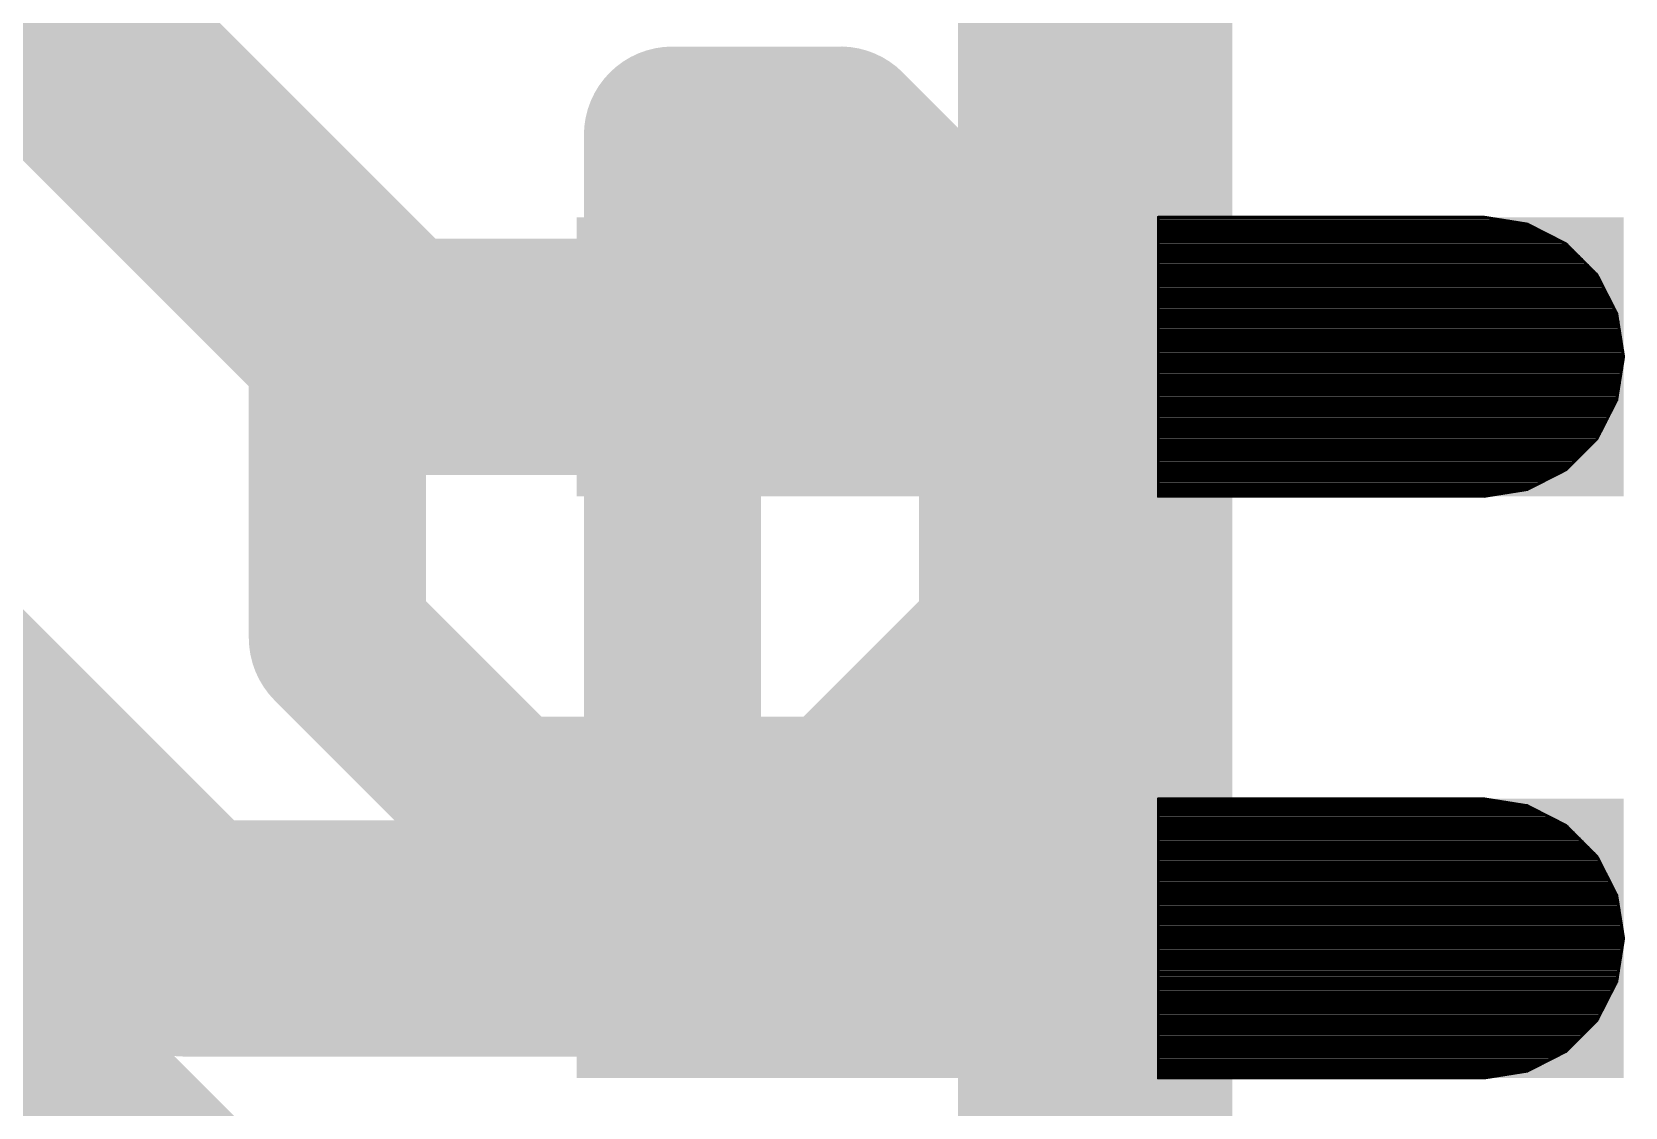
# Model space of a CAD drawing. Extents: x -37 to 70, y -23 to 28.
# Drawn here: x 4.131 to 5.501, y 13.575 to 14.499 of the extents above; entities that cross this region are included whole.
import ezdxf

# ---------------------------------------------------------------- set-up
doc = ezdxf.new("R2010")
doc.units = 0
for name, color, linetype in [('1', 12, 'CONTINUOUS'), ('16', 132, 'CONTINUOUS'), ('22', 40, 'CONTINUOUS'), ('51', 53, 'CONTINUOUS')]:
    doc.layers.add(name, color=color, linetype=linetype)

# ---------------------------------------------------------------- blocks, each defined once
blk = doc.blocks.new('RECT')
blk.add_solid([(-0.5, -0.5), (0.5, -0.5), (-0.5, 0.5), (0.5, 0.5)])

msp = doc.modelspace()

# ---------------------------------------------------------------- linework, layer by layer
at = {"layer": '1', "const_width": 0.2032}
for points in [[(4.4363, 14.22), (3.3274, 15.3289)], [(5.05, 14.22), (4.4363, 14.22)], [(4.2632, 13.72), (3.8354, 14.1478)], [(4.2632, 13.72), (5.05, 13.72)]]:
    msp.add_lwpolyline(points, dxfattribs=at)
at = {"layer": '1', "const_width": 0.1016}
for points in [[(4.4363, 14.2708, 1), (4.4363, 14.1692)], [(5.05, 14.1692, 1), (5.05, 14.2708)], [(4.4004, 14.1841, 1), (4.4722, 14.2559)], [(4.2632, 13.7708, 1), (4.2632, 13.6692)], [(5.05, 13.6692, 1), (5.05, 13.7708)], [(4.2273, 13.6841, 1), (4.2991, 13.7559)]]:
    msp.add_lwpolyline(points, format="xyb", dxfattribs=at)
at = {"layer": '16', "const_width": 0.2032}
for points in [[(5.0292, 16.0782), (5.0292, 11.0744)], [(4.6482, 13.081), (3.5814, 14.1478)]]:
    msp.add_lwpolyline(points, dxfattribs=at)
at = {"layer": '22', "const_width": 0.1524}
for points in [[(4.8264, 14.4105), (4.6823, 14.4105)], [(4.6823, 14.4105), (4.6823, 13.8343)], [(4.9704, 14.2665), (4.8264, 14.4105)], [(4.3942, 14.2665), (4.3942, 13.9784)], [(4.9704, 13.9784), (4.9704, 14.2665)], [(4.3942, 13.9784), (4.5383, 13.8343)], [(4.8264, 13.8343), (4.9704, 13.9784)], [(4.5383, 13.8343), (4.8264, 13.8343)]]:
    msp.add_lwpolyline(points, dxfattribs=at)
at = {"layer": '22', "const_width": 0.0762}
for points in [[(4.6823, 14.4486, 1), (4.6823, 14.3724)], [(4.7204, 14.4105, 1), (4.6442, 14.4105)], [(4.8533, 14.4375, 1), (4.7994, 14.3836)], [(4.8264, 14.3724, 1), (4.8264, 14.4486)], [(4.4323, 14.2665, 1), (4.3561, 14.2665)], [(5.0085, 14.2665, 1), (4.9323, 14.2665)], [(4.9435, 14.2395, 1), (4.9974, 14.2934)], [(4.4211, 14.0053, 1), (4.3673, 13.9514)], [(4.9974, 13.9514, 1), (4.9435, 14.0053)], [(4.3561, 13.9784, 1), (4.4323, 13.9784)], [(4.9323, 13.9784, 1), (5.0085, 13.9784)], [(4.5383, 13.8724, 1), (4.5383, 13.7962)], [(4.8264, 13.7962, 1), (4.8264, 13.8724)], [(4.5113, 13.8074, 1), (4.5652, 13.8612)], [(4.7994, 13.8612, 1), (4.8533, 13.8074)], [(4.6442, 13.8343, 1), (4.7204, 13.8343)]]:
    msp.add_lwpolyline(points, format="xyb", dxfattribs=at)
at = {"layer": '51'}
for points, const_width in [([(5.1, 15.72), (5.1, 12.22)], 0.127), ([(5.1, 14.1), (5.1, 14.34)], 0.0025), ([(5.1, 14.34), (5.38, 14.34)], 0.0025), ([(5.1, 14.3393), (5.3845, 14.3393)], 0.0025), ([(5.1, 14.3367), (5.4005, 14.3367)], 0.0025), ([(5.1, 14.3342), (5.4166, 14.3342)], 0.0025), ([(5.1, 14.3317), (5.4219, 14.3317)], 0.0025), ([(5.1, 14.3291), (5.4269, 14.3291)], 0.0025), ([(5.38, 14.34), (5.4171, 14.3341)], 0.0025), ([(5.4171, 14.3341), (5.4505, 14.3171)], 0.0025), ([(5.1, 14.3266), (5.4319, 14.3266)], 0.0025), ([(5.1, 14.324), (5.4369, 14.324)], 0.0025), ([(5.1, 14.3215), (5.4419, 14.3215)], 0.0025), ([(5.1, 14.319), (5.4468, 14.319)], 0.0025), ([(5.1, 14.3164), (5.4512, 14.3164)], 0.0025), ([(5.1, 14.3139), (5.4537, 14.3139)], 0.0025), ([(5.4505, 14.3171), (5.4771, 14.2905)], 0.0025), ([(5.1, 14.3113), (5.4563, 14.3113)], 0.0025), ([(5.1, 14.3088), (5.4588, 14.3088)], 0.0025), ([(5.1, 14.3063), (5.4614, 14.3063)], 0.0025), ([(5.1, 14.3037), (5.4639, 14.3037)], 0.0025), ([(5.1, 14.3012), (5.4664, 14.3012)], 0.0025), ([(5.1, 14.2986), (5.469, 14.2986)], 0.0025), ([(5.1, 14.2961), (5.4715, 14.2961)], 0.0025), ([(5.1, 14.2936), (5.4741, 14.2936)], 0.0025), ([(5.1, 14.291), (5.4766, 14.291)], 0.0025), ([(5.1, 14.2885), (5.4781, 14.2885)], 0.0025), ([(5.1, 14.2859), (5.4794, 14.2859)], 0.0025), ([(5.4771, 14.2905), (5.4941, 14.2571)], 0.0025), ([(5.1, 14.2834), (5.4807, 14.2834)], 0.0025), ([(5.1, 14.2809), (5.482, 14.2809)], 0.0025), ([(5.1, 14.2783), (5.4833, 14.2783)], 0.0025), ([(5.1, 14.2758), (5.4846, 14.2758)], 0.0025), ([(5.1, 14.2732), (5.4859, 14.2732)], 0.0025), ([(5.1, 14.2707), (5.4872, 14.2707)], 0.0025), ([(5.1, 14.2682), (5.4885, 14.2682)], 0.0025), ([(5.1, 14.2656), (5.4898, 14.2656)], 0.0025), ([(5.1, 14.2631), (5.4911, 14.2631)], 0.0025), ([(5.1, 14.2605), (5.4924, 14.2605)], 0.0025), ([(5.1, 14.258), (5.4937, 14.258)], 0.0025), ([(5.1, 14.2554), (5.4944, 14.2554)], 0.0025), ([(5.1, 14.2529), (5.4948, 14.2529)], 0.0025), ([(5.1, 14.2504), (5.4952, 14.2504)], 0.0025), ([(5.1, 14.2478), (5.4956, 14.2478)], 0.0025), ([(5.1, 14.2453), (5.496, 14.2453)], 0.0025), ([(5.4941, 14.2571), (5.5, 14.22)], 0.0025), ([(5.1, 14.2427), (5.4964, 14.2427)], 0.0025), ([(5.1, 14.2402), (5.4968, 14.2402)], 0.0025), ([(5.1, 14.2377), (5.4972, 14.2377)], 0.0025), ([(5.1, 14.2351), (5.4976, 14.2351)], 0.0025), ([(5.1, 14.2326), (5.498, 14.2326)], 0.0025), ([(5.1, 14.23), (5.4984, 14.23)], 0.0025), ([(5.1, 14.2275), (5.4988, 14.2275)], 0.0025), ([(5.1, 14.225), (5.4992, 14.225)], 0.0025), ([(5.1, 14.2224), (5.4996, 14.2224)], 0.0025), ([(5.1, 14.2199), (5.5, 14.2199)], 0.0025), ([(5.1, 14.2173), (5.4996, 14.2173)], 0.0025), ([(5.5, 14.22), (5.4941, 14.1829)], 0.0025), ([(5.1, 14.2148), (5.4992, 14.2148)], 0.0025), ([(5.1, 14.2123), (5.4988, 14.2123)], 0.0025), ([(5.1, 14.2097), (5.4984, 14.2097)], 0.0025), ([(5.1, 14.2072), (5.498, 14.2072)], 0.0025), ([(5.1, 14.2046), (5.4976, 14.2046)], 0.0025), ([(5.1, 14.2021), (5.4972, 14.2021)], 0.0025), ([(5.1, 14.1996), (5.4968, 14.1996)], 0.0025), ([(5.1, 14.197), (5.4964, 14.197)], 0.0025), ([(5.1, 14.1945), (5.496, 14.1945)], 0.0025), ([(5.1, 14.1919), (5.4956, 14.1919)], 0.0025), ([(5.1, 14.1894), (5.4952, 14.1894)], 0.0025), ([(5.1, 14.1869), (5.4948, 14.1869)], 0.0025), ([(5.1, 14.1843), (5.4943, 14.1843)], 0.0025), ([(5.1, 14.1818), (5.4935, 14.1818)], 0.0025), ([(5.1, 14.1792), (5.4923, 14.1792)], 0.0025), ([(5.1, 14.1767), (5.491, 14.1767)], 0.0025), ([(5.4941, 14.1829), (5.4771, 14.1495)], 0.0025), ([(5.1, 14.1741), (5.4897, 14.1741)], 0.0025), ([(5.1, 14.1716), (5.4884, 14.1716)], 0.0025), ([(5.1, 14.1691), (5.4871, 14.1691)], 0.0025), ([(5.1, 14.1665), (5.4858, 14.1665)], 0.0025), ([(5.1, 14.164), (5.4845, 14.164)], 0.0025), ([(5.1, 14.1614), (5.4832, 14.1614)], 0.0025), ([(5.1, 14.1589), (5.4819, 14.1589)], 0.0025), ([(5.1, 14.1564), (5.4806, 14.1564)], 0.0025), ([(5.1, 14.1538), (5.4793, 14.1538)], 0.0025), ([(5.1, 14.1513), (5.478, 14.1513)], 0.0025), ([(5.4771, 14.1495), (5.4505, 14.1229)], 0.0025), ([(5.1, 14.1487), (5.4764, 14.1487)], 0.0025), ([(5.1, 14.1462), (5.4738, 14.1462)], 0.0025), ([(5.1, 14.1437), (5.4713, 14.1437)], 0.0025), ([(5.1, 14.1411), (5.4687, 14.1411)], 0.0025), ([(5.1, 14.1386), (5.4662, 14.1386)], 0.0025), ([(5.1, 14.136), (5.4637, 14.136)], 0.0025), ([(5.1, 14.1335), (5.4611, 14.1335)], 0.0025), ([(5.1, 14.131), (5.4586, 14.131)], 0.0025), ([(5.1, 14.1284), (5.456, 14.1284)], 0.0025), ([(5.1, 14.1259), (5.4535, 14.1259)], 0.0025), ([(5.1, 14.1233), (5.451, 14.1233)], 0.0025), ([(5.4505, 14.1229), (5.4171, 14.1059)], 0.0025), ([(5.1, 14.1208), (5.4464, 14.1208)], 0.0025), ([(5.1, 14.1183), (5.4414, 14.1183)], 0.0025), ([(5.1, 14.1157), (5.4364, 14.1157)], 0.0025), ([(5.1, 14.1132), (5.4314, 14.1132)], 0.0025), ([(5.1, 14.1106), (5.4264, 14.1106)], 0.0025), ([(5.1, 14.1081), (5.4214, 14.1081)], 0.0025), ([(5.1, 14.1056), (5.415, 14.1056)], 0.0025), ([(5.1, 14.103), (5.399, 14.103)], 0.0025), ([(5.1, 14.1005), (5.383, 14.1005)], 0.0025), ([(5.38, 14.1), (5.1, 14.1)], 0.0025), ([(5.4171, 14.1059), (5.38, 14.1)], 0.0025), ([(5.1, 13.6), (5.1, 13.84)], 0.0025), ([(5.1, 13.84), (5.38, 13.84)], 0.0025), ([(5.1, 13.8388), (5.3877, 13.8388)], 0.0025), ([(5.1, 13.8362), (5.4037, 13.8362)], 0.0025), ([(5.38, 13.84), (5.4171, 13.8341)], 0.0025), ([(5.4171, 13.8341), (5.4505, 13.8171)], 0.0025), ([(5.1, 13.8337), (5.4179, 13.8337)], 0.0025), ([(5.1, 13.8312), (5.4229, 13.8312)], 0.0025), ([(5.1, 13.8286), (5.4279, 13.8286)], 0.0025), ([(5.1, 13.8261), (5.4329, 13.8261)], 0.0025), ([(5.1, 13.8235), (5.4379, 13.8235)], 0.0025), ([(5.1, 13.821), (5.4428, 13.821)], 0.0025), ([(5.1, 13.8185), (5.4478, 13.8185)], 0.0025), ([(5.1, 13.8159), (5.4517, 13.8159)], 0.0025), ([(5.1, 13.8134), (5.4542, 13.8134)], 0.0025), ([(5.1, 13.8108), (5.4568, 13.8108)], 0.0025), ([(5.1, 13.8083), (5.4593, 13.8083)], 0.0025), ([(5.4505, 13.8171), (5.4771, 13.7905)], 0.0025), ([(5.1, 13.8058), (5.4619, 13.8058)], 0.0025), ([(5.1, 13.8032), (5.4644, 13.8032)], 0.0025), ([(5.1, 13.8007), (5.4669, 13.8007)], 0.0025), ([(5.1, 13.7981), (5.4695, 13.7981)], 0.0025), ([(5.1, 13.7956), (5.472, 13.7956)], 0.0025), ([(5.1, 13.7931), (5.4746, 13.7931)], 0.0025), ([(5.1, 13.7905), (5.4771, 13.7905)], 0.0025), ([(5.1, 13.788), (5.4784, 13.788)], 0.0025), ([(5.1, 13.7854), (5.4797, 13.7854)], 0.0025), ([(5.1, 13.7829), (5.481, 13.7829)], 0.0025), ([(5.1, 13.7804), (5.4823, 13.7804)], 0.0025), ([(5.4771, 13.7905), (5.4941, 13.7571)], 0.0025), ([(5.1, 13.7778), (5.4836, 13.7778)], 0.0025), ([(5.1, 13.7753), (5.4849, 13.7753)], 0.0025), ([(5.1, 13.7727), (5.4862, 13.7727)], 0.0025), ([(5.1, 13.7702), (5.4874, 13.7702)], 0.0025), ([(5.1, 13.7676), (5.4887, 13.7676)], 0.0025), ([(5.1, 13.7651), (5.49, 13.7651)], 0.0025), ([(5.1, 13.7626), (5.4913, 13.7626)], 0.0025), ([(5.1, 13.76), (5.4926, 13.76)], 0.0025), ([(5.1, 13.7575), (5.4939, 13.7575)], 0.0025), ([(5.1, 13.7549), (5.4945, 13.7549)], 0.0025), ([(5.1, 13.7524), (5.4949, 13.7524)], 0.0025), ([(5.4941, 13.7571), (5.5, 13.72)], 0.0025), ([(5.1, 13.7499), (5.4953, 13.7499)], 0.0025), ([(5.1, 13.7473), (5.4957, 13.7473)], 0.0025), ([(5.1, 13.7448), (5.4961, 13.7448)], 0.0025), ([(5.1, 13.7422), (5.4965, 13.7422)], 0.0025), ([(5.1, 13.7397), (5.4969, 13.7397)], 0.0025), ([(5.1, 13.7372), (5.4973, 13.7372)], 0.0025), ([(5.1, 13.7346), (5.4977, 13.7346)], 0.0025), ([(5.1, 13.7321), (5.4981, 13.7321)], 0.0025), ([(5.1, 13.7295), (5.4985, 13.7295)], 0.0025), ([(5.1, 13.727), (5.4989, 13.727)], 0.0025), ([(5.1, 13.7245), (5.4993, 13.7245)], 0.0025), ([(5.1, 13.7219), (5.4997, 13.7219)], 0.0025), ([(5.1, 13.7194), (5.4999, 13.7194)], 0.0025), ([(5.1, 13.7168), (5.4995, 13.7168)], 0.0025), ([(5.1, 13.7143), (5.4991, 13.7143)], 0.0025), ([(5.1, 13.7118), (5.4987, 13.7118)], 0.0025), ([(5.5, 13.72), (5.4941, 13.6829)], 0.0025), ([(5.1, 13.7092), (5.4983, 13.7092)], 0.0025), ([(5.1, 13.7067), (5.4979, 13.7067)], 0.0025), ([(5.1, 13.7041), (5.4975, 13.7041)], 0.0025), ([(5.1, 13.7016), (5.4971, 13.7016)], 0.0025), ([(5.1, 13.6991), (5.4967, 13.6991)], 0.0025), ([(5.1, 13.6965), (5.4963, 13.6965)], 0.0025), ([(5.1, 13.694), (5.4959, 13.694)], 0.0025), ([(5.1, 13.6914), (5.4955, 13.6914)], 0.0025), ([(5.1, 13.6889), (5.4951, 13.6889)], 0.0025), ([(5.1, 13.6863), (5.4947, 13.6863)], 0.0025), ([(5.1, 13.6838), (5.4943, 13.6838)], 0.0025), ([(5.1, 13.6813), (5.4933, 13.6813)], 0.0025), ([(5.1, 13.6787), (5.492, 13.6787)], 0.0025), ([(5.1, 13.6762), (5.4907, 13.6762)], 0.0025), ([(5.1, 13.6736), (5.4894, 13.6736)], 0.0025), ([(5.1, 13.6711), (5.4881, 13.6711)], 0.0025), ([(5.4941, 13.6829), (5.4771, 13.6495)], 0.0025), ([(5.1, 13.6686), (5.4868, 13.6686)], 0.0025), ([(5.1, 13.666), (5.4855, 13.666)], 0.0025), ([(5.1, 13.6635), (5.4842, 13.6635)], 0.0025), ([(5.1, 13.6609), (5.4829, 13.6609)], 0.0025), ([(5.1, 13.6584), (5.4816, 13.6584)], 0.0025), ([(5.1, 13.6559), (5.4803, 13.6559)], 0.0025), ([(5.1, 13.6533), (5.479, 13.6533)], 0.0025), ([(5.1, 13.6508), (5.4778, 13.6508)], 0.0025), ([(5.1, 13.6482), (5.4759, 13.6482)], 0.0025), ([(5.1, 13.6457), (5.4733, 13.6457)], 0.0025), ([(5.1, 13.6432), (5.4708, 13.6432)], 0.0025), ([(5.4771, 13.6495), (5.4505, 13.6229)], 0.0025), ([(5.1, 13.6406), (5.4682, 13.6406)], 0.0025), ([(5.1, 13.6381), (5.4657, 13.6381)], 0.0025), ([(5.1, 13.6355), (5.4632, 13.6355)], 0.0025), ([(5.1, 13.633), (5.4606, 13.633)], 0.0025), ([(5.1, 13.6305), (5.4581, 13.6305)], 0.0025), ([(5.1, 13.6279), (5.4555, 13.6279)], 0.0025), ([(5.1, 13.6254), (5.453, 13.6254)], 0.0025), ([(5.1, 13.6228), (5.4504, 13.6228)], 0.0025), ([(5.1, 13.6203), (5.4454, 13.6203)], 0.0025), ([(5.1, 13.6178), (5.4404, 13.6178)], 0.0025), ([(5.1, 13.6152), (5.4354, 13.6152)], 0.0025), ([(5.4505, 13.6229), (5.4171, 13.6059)], 0.0025), ([(5.1, 13.6127), (5.4304, 13.6127)], 0.0025), ([(5.1, 13.6101), (5.4254, 13.6101)], 0.0025), ([(5.1, 13.6076), (5.4205, 13.6076)], 0.0025), ([(5.1, 13.605), (5.4119, 13.605)], 0.0025), ([(5.1, 13.6025), (5.3958, 13.6025)], 0.0025), ([(5.4171, 13.6059), (5.38, 13.6)], 0.0025), ([(5.38, 13.6), (5.1, 13.6)], 0.0025)]:
    msp.add_lwpolyline(points, dxfattribs=dict(at, const_width=const_width))
at = {"layer": '51', "const_width": 0.0013}
for points in [[(5.1006, 14.34, 1), (5.0994, 14.34)], [(5.1, 14.3406, 1), (5.1, 14.3394)], [(5.1, 14.3399, 1), (5.1, 14.3387)], [(5.1, 14.3374, 1), (5.1, 14.3361)], [(5.1, 14.3348, 1), (5.1, 14.3336)], [(5.1, 14.3323, 1), (5.1, 14.331)], [(5.1, 14.3298, 1), (5.1, 14.3285)], [(5.3801, 14.3406, 1), (5.3799, 14.3394)], [(5.38, 14.3394, 1), (5.38, 14.3406)], [(5.3845, 14.3387, 1), (5.3845, 14.3399)], [(5.4005, 14.3361, 1), (5.4005, 14.3374)], [(5.4174, 14.3347, 1), (5.4168, 14.3336)], [(5.4166, 14.3336, 1), (5.4166, 14.3348)], [(5.417, 14.3335, 1), (5.4172, 14.3348)], [(5.4219, 14.331, 1), (5.4219, 14.3323)], [(5.4269, 14.3285, 1), (5.4269, 14.3298)], [(5.1, 14.3272, 1), (5.1, 14.3259)], [(5.1, 14.3247, 1), (5.1, 14.3234)], [(5.1, 14.3221, 1), (5.1, 14.3209)], [(5.1, 14.3196, 1), (5.1, 14.3183)], [(5.1, 14.3171, 1), (5.1, 14.3158)], [(5.1, 14.3145, 1), (5.1, 14.3132)], [(5.4319, 14.3259, 1), (5.4319, 14.3272)], [(5.4369, 14.3234, 1), (5.4369, 14.3247)], [(5.4419, 14.3209, 1), (5.4419, 14.3221)], [(5.4468, 14.3183, 1), (5.4468, 14.3196)], [(5.451, 14.3175, 1), (5.4501, 14.3166)], [(5.4502, 14.3165, 1), (5.4508, 14.3176)], [(5.4512, 14.3158, 1), (5.4512, 14.3171)], [(5.4537, 14.3132, 1), (5.4537, 14.3145)], [(5.1, 14.312, 1), (5.1, 14.3107)], [(5.1, 14.3094, 1), (5.1, 14.3082)], [(5.1, 14.3069, 1), (5.1, 14.3056)], [(5.1, 14.3044, 1), (5.1, 14.3031)], [(5.1, 14.3018, 1), (5.1, 14.3005)], [(5.4563, 14.3107, 1), (5.4563, 14.312)], [(5.4588, 14.3082, 1), (5.4588, 14.3094)], [(5.4614, 14.3056, 1), (5.4614, 14.3069)], [(5.4639, 14.3031, 1), (5.4639, 14.3044)], [(5.4664, 14.3005, 1), (5.4664, 14.3018)], [(5.1, 14.2993, 1), (5.1, 14.298)], [(5.1, 14.2967, 1), (5.1, 14.2955)], [(5.1, 14.2942, 1), (5.1, 14.2929)], [(5.1, 14.2917, 1), (5.1, 14.2904)], [(5.1, 14.2891, 1), (5.1, 14.2878)], [(5.1, 14.2866, 1), (5.1, 14.2853)], [(5.469, 14.298, 1), (5.469, 14.2993)], [(5.4715, 14.2955, 1), (5.4715, 14.2967)], [(5.4741, 14.2929, 1), (5.4741, 14.2942)], [(5.4776, 14.2908, 1), (5.4765, 14.2902)], [(5.4766, 14.2901, 1), (5.4775, 14.291)], [(5.4766, 14.2904, 1), (5.4766, 14.2917)], [(5.4781, 14.2878, 1), (5.4781, 14.2891)], [(5.4794, 14.2853, 1), (5.4794, 14.2866)], [(5.1, 14.284, 1), (5.1, 14.2828)], [(5.1, 14.2815, 1), (5.1, 14.2802)], [(5.1, 14.2789, 1), (5.1, 14.2777)], [(5.1, 14.2764, 1), (5.1, 14.2751)], [(5.1, 14.2739, 1), (5.1, 14.2726)], [(5.4807, 14.2828, 1), (5.4807, 14.284)], [(5.482, 14.2802, 1), (5.482, 14.2815)], [(5.4833, 14.2777, 1), (5.4833, 14.2789)], [(5.4846, 14.2751, 1), (5.4846, 14.2764)], [(5.4859, 14.2726, 1), (5.4859, 14.2739)], [(5.1, 14.2713, 1), (5.1, 14.2701)], [(5.1, 14.2688, 1), (5.1, 14.2675)], [(5.1, 14.2662, 1), (5.1, 14.265)], [(5.1, 14.2637, 1), (5.1, 14.2624)], [(5.1, 14.2612, 1), (5.1, 14.2599)], [(5.4872, 14.2701, 1), (5.4872, 14.2713)], [(5.4885, 14.2675, 1), (5.4885, 14.2688)], [(5.4898, 14.265, 1), (5.4898, 14.2662)], [(5.4911, 14.2624, 1), (5.4911, 14.2637)], [(5.4924, 14.2599, 1), (5.4924, 14.2612)], [(5.1, 14.2586, 1), (5.1, 14.2574)], [(5.1, 14.2561, 1), (5.1, 14.2548)], [(5.1, 14.2535, 1), (5.1, 14.2523)], [(5.1, 14.251, 1), (5.1, 14.2497)], [(5.1, 14.2485, 1), (5.1, 14.2472)], [(5.1, 14.2459, 1), (5.1, 14.2446)], [(5.4948, 14.2572, 1), (5.4935, 14.257)], [(5.4936, 14.2568, 1), (5.4947, 14.2574)], [(5.4937, 14.2574, 1), (5.4937, 14.2586)], [(5.4944, 14.2548, 1), (5.4944, 14.2561)], [(5.4948, 14.2523, 1), (5.4948, 14.2535)], [(5.4952, 14.2497, 1), (5.4952, 14.251)], [(5.4956, 14.2472, 1), (5.4956, 14.2485)], [(5.496, 14.2446, 1), (5.496, 14.2459)], [(5.1, 14.2434, 1), (5.1, 14.2421)], [(5.1, 14.2408, 1), (5.1, 14.2396)], [(5.1, 14.2383, 1), (5.1, 14.237)], [(5.1, 14.2358, 1), (5.1, 14.2345)], [(5.1, 14.2332, 1), (5.1, 14.2319)], [(5.4964, 14.2421, 1), (5.4964, 14.2434)], [(5.4968, 14.2396, 1), (5.4968, 14.2408)], [(5.4972, 14.237, 1), (5.4972, 14.2383)], [(5.4976, 14.2345, 1), (5.4976, 14.2358)], [(5.498, 14.2319, 1), (5.498, 14.2332)], [(5.1, 14.2307, 1), (5.1, 14.2294)], [(5.1, 14.2281, 1), (5.1, 14.2269)], [(5.1, 14.2256, 1), (5.1, 14.2243)], [(5.1, 14.2231, 1), (5.1, 14.2218)], [(5.1, 14.2205, 1), (5.1, 14.2192)], [(5.1, 14.218, 1), (5.1, 14.2167)], [(5.4984, 14.2294, 1), (5.4984, 14.2307)], [(5.4988, 14.2269, 1), (5.4988, 14.2281)], [(5.4992, 14.2243, 1), (5.4992, 14.2256)], [(5.5006, 14.2199, 1), (5.4994, 14.2201)], [(5.4994, 14.2199, 1), (5.5006, 14.2201)], [(5.4996, 14.2218, 1), (5.4996, 14.2231)], [(5.4996, 14.2167, 1), (5.4996, 14.218)], [(5.5, 14.2192, 1), (5.5, 14.2205)], [(5.1, 14.2154, 1), (5.1, 14.2142)], [(5.1, 14.2129, 1), (5.1, 14.2116)], [(5.1, 14.2104, 1), (5.1, 14.2091)], [(5.1, 14.2078, 1), (5.1, 14.2065)], [(5.1, 14.2053, 1), (5.1, 14.204)], [(5.4976, 14.204, 1), (5.4976, 14.2053)], [(5.498, 14.2065, 1), (5.498, 14.2078)], [(5.4984, 14.2091, 1), (5.4984, 14.2104)], [(5.4988, 14.2116, 1), (5.4988, 14.2129)], [(5.4992, 14.2142, 1), (5.4992, 14.2154)], [(5.1, 14.2027, 1), (5.1, 14.2015)], [(5.1, 14.2002, 1), (5.1, 14.1989)], [(5.1, 14.1976, 1), (5.1, 14.1964)], [(5.1, 14.1951, 1), (5.1, 14.1938)], [(5.1, 14.1926, 1), (5.1, 14.1913)], [(5.4956, 14.1913, 1), (5.4956, 14.1926)], [(5.496, 14.1938, 1), (5.496, 14.1951)], [(5.4964, 14.1964, 1), (5.4964, 14.1976)], [(5.4968, 14.1989, 1), (5.4968, 14.2002)], [(5.4972, 14.2015, 1), (5.4972, 14.2027)], [(5.1, 14.19, 1), (5.1, 14.1888)], [(5.1, 14.1875, 1), (5.1, 14.1862)], [(5.1, 14.1849, 1), (5.1, 14.1837)], [(5.1, 14.1824, 1), (5.1, 14.1811)], [(5.1, 14.1799, 1), (5.1, 14.1786)], [(5.1, 14.1773, 1), (5.1, 14.1761)], [(5.491, 14.1761, 1), (5.491, 14.1773)], [(5.4923, 14.1786, 1), (5.4923, 14.1799)], [(5.4935, 14.183, 1), (5.4948, 14.1828)], [(5.4935, 14.1811, 1), (5.4935, 14.1824)], [(5.4947, 14.1826, 1), (5.4936, 14.1832)], [(5.4943, 14.1837, 1), (5.4943, 14.1849)], [(5.4948, 14.1862, 1), (5.4948, 14.1875)], [(5.4952, 14.1888, 1), (5.4952, 14.19)], [(5.1, 14.1748, 1), (5.1, 14.1735)], [(5.1, 14.1722, 1), (5.1, 14.171)], [(5.1, 14.1697, 1), (5.1, 14.1684)], [(5.1, 14.1672, 1), (5.1, 14.1659)], [(5.1, 14.1646, 1), (5.1, 14.1633)], [(5.4845, 14.1633, 1), (5.4845, 14.1646)], [(5.4858, 14.1659, 1), (5.4858, 14.1672)], [(5.4871, 14.1684, 1), (5.4871, 14.1697)], [(5.4884, 14.171, 1), (5.4884, 14.1722)], [(5.4897, 14.1735, 1), (5.4897, 14.1748)], [(5.1, 14.1621, 1), (5.1, 14.1608)], [(5.1, 14.1595, 1), (5.1, 14.1583)], [(5.1, 14.157, 1), (5.1, 14.1557)], [(5.1, 14.1545, 1), (5.1, 14.1532)], [(5.1, 14.1519, 1), (5.1, 14.1506)], [(5.1, 14.1494, 1), (5.1, 14.1481)], [(5.4764, 14.1481, 1), (5.4764, 14.1494)], [(5.4765, 14.1498, 1), (5.4776, 14.1492)], [(5.4775, 14.149, 1), (5.4766, 14.1499)], [(5.478, 14.1506, 1), (5.478, 14.1519)], [(5.4793, 14.1532, 1), (5.4793, 14.1545)], [(5.4806, 14.1557, 1), (5.4806, 14.157)], [(5.4819, 14.1583, 1), (5.4819, 14.1595)], [(5.4832, 14.1608, 1), (5.4832, 14.1621)], [(5.1, 14.1468, 1), (5.1, 14.1456)], [(5.1, 14.1443, 1), (5.1, 14.143)], [(5.1, 14.1418, 1), (5.1, 14.1405)], [(5.1, 14.1392, 1), (5.1, 14.1379)], [(5.1, 14.1367, 1), (5.1, 14.1354)], [(5.4637, 14.1354, 1), (5.4637, 14.1367)], [(5.4662, 14.1379, 1), (5.4662, 14.1392)], [(5.4687, 14.1405, 1), (5.4687, 14.1418)], [(5.4713, 14.143, 1), (5.4713, 14.1443)], [(5.4738, 14.1456, 1), (5.4738, 14.1468)], [(5.1, 14.1341, 1), (5.1, 14.1329)], [(5.1, 14.1316, 1), (5.1, 14.1303)], [(5.1, 14.1291, 1), (5.1, 14.1278)], [(5.1, 14.1265, 1), (5.1, 14.1252)], [(5.1, 14.124, 1), (5.1, 14.1227)], [(5.4501, 14.1234, 1), (5.451, 14.1225)], [(5.4508, 14.1224, 1), (5.4502, 14.1235)], [(5.451, 14.1227, 1), (5.451, 14.124)], [(5.4535, 14.1252, 1), (5.4535, 14.1265)], [(5.456, 14.1278, 1), (5.456, 14.1291)], [(5.4586, 14.1303, 1), (5.4586, 14.1316)], [(5.4611, 14.1329, 1), (5.4611, 14.1341)], [(5.1, 14.1214, 1), (5.1, 14.1202)], [(5.1, 14.1189, 1), (5.1, 14.1176)], [(5.1, 14.1163, 1), (5.1, 14.1151)], [(5.1, 14.1138, 1), (5.1, 14.1125)], [(5.1, 14.1113, 1), (5.1, 14.11)], [(5.1, 14.1087, 1), (5.1, 14.1075)], [(5.4214, 14.1075, 1), (5.4214, 14.1087)], [(5.4264, 14.11, 1), (5.4264, 14.1113)], [(5.4314, 14.1125, 1), (5.4314, 14.1138)], [(5.4364, 14.1151, 1), (5.4364, 14.1163)], [(5.4414, 14.1176, 1), (5.4414, 14.1189)], [(5.4464, 14.1202, 1), (5.4464, 14.1214)], [(5.1, 14.1062, 1), (5.1, 14.1049)], [(5.1, 14.1036, 1), (5.1, 14.1024)], [(5.1, 14.1011, 1), (5.1, 14.0998)], [(5.1, 14.1006, 1), (5.1, 14.0994)], [(5.0994, 14.1, 1), (5.1006, 14.1)], [(5.3799, 14.1006, 1), (5.3801, 14.0994)], [(5.38, 14.0994, 1), (5.38, 14.1006)], [(5.383, 14.0998, 1), (5.383, 14.1011)], [(5.399, 14.1024, 1), (5.399, 14.1036)], [(5.415, 14.1049, 1), (5.415, 14.1062)], [(5.4168, 14.1064, 1), (5.4174, 14.1053)], [(5.4172, 14.1052, 1), (5.417, 14.1065)], [(5.1006, 13.84, 1), (5.0994, 13.84)], [(5.1, 13.8406, 1), (5.1, 13.8394)], [(5.1, 13.8394, 1), (5.1, 13.8381)], [(5.1, 13.8369, 1), (5.1, 13.8356)], [(5.3801, 13.8406, 1), (5.3799, 13.8394)], [(5.38, 13.8394, 1), (5.38, 13.8406)], [(5.3877, 13.8381, 1), (5.3877, 13.8394)], [(5.4037, 13.8356, 1), (5.4037, 13.8369)], [(5.4174, 13.8347, 1), (5.4168, 13.8336)], [(5.417, 13.8335, 1), (5.4172, 13.8348)], [(5.1, 13.8343, 1), (5.1, 13.8331)], [(5.1, 13.8318, 1), (5.1, 13.8305)], [(5.1, 13.8293, 1), (5.1, 13.828)], [(5.1, 13.8267, 1), (5.1, 13.8254)], [(5.1, 13.8242, 1), (5.1, 13.8229)], [(5.1, 13.8216, 1), (5.1, 13.8204)], [(5.4179, 13.8331, 1), (5.4179, 13.8343)], [(5.4229, 13.8305, 1), (5.4229, 13.8318)], [(5.4279, 13.828, 1), (5.4279, 13.8293)], [(5.4329, 13.8254, 1), (5.4329, 13.8267)], [(5.4379, 13.8229, 1), (5.4379, 13.8242)], [(5.4428, 13.8204, 1), (5.4428, 13.8216)], [(5.1, 13.8191, 1), (5.1, 13.8178)], [(5.1, 13.8166, 1), (5.1, 13.8153)], [(5.1, 13.814, 1), (5.1, 13.8127)], [(5.1, 13.8115, 1), (5.1, 13.8102)], [(5.1, 13.8089, 1), (5.1, 13.8077)], [(5.4478, 13.8178, 1), (5.4478, 13.8191)], [(5.451, 13.8175, 1), (5.4501, 13.8166)], [(5.4502, 13.8165, 1), (5.4508, 13.8176)], [(5.4517, 13.8153, 1), (5.4517, 13.8166)], [(5.4542, 13.8127, 1), (5.4542, 13.814)], [(5.4568, 13.8102, 1), (5.4568, 13.8115)], [(5.4593, 13.8077, 1), (5.4593, 13.8089)], [(5.1, 13.8064, 1), (5.1, 13.8051)], [(5.1, 13.8039, 1), (5.1, 13.8026)], [(5.1, 13.8013, 1), (5.1, 13.8)], [(5.1, 13.7988, 1), (5.1, 13.7975)], [(5.1, 13.7962, 1), (5.1, 13.795)], [(5.1, 13.7937, 1), (5.1, 13.7924)], [(5.4619, 13.8051, 1), (5.4619, 13.8064)], [(5.4644, 13.8026, 1), (5.4644, 13.8039)], [(5.4669, 13.8, 1), (5.4669, 13.8013)], [(5.4695, 13.7975, 1), (5.4695, 13.7988)], [(5.472, 13.795, 1), (5.472, 13.7962)], [(5.4746, 13.7924, 1), (5.4746, 13.7937)], [(5.1, 13.7911, 1), (5.1, 13.7899)], [(5.1, 13.7886, 1), (5.1, 13.7873)], [(5.1, 13.7861, 1), (5.1, 13.7848)], [(5.1, 13.7835, 1), (5.1, 13.7823)], [(5.1, 13.781, 1), (5.1, 13.7797)], [(5.4776, 13.7908, 1), (5.4765, 13.7902)], [(5.4766, 13.7901, 1), (5.4775, 13.791)], [(5.4771, 13.7899, 1), (5.4771, 13.7911)], [(5.4784, 13.7873, 1), (5.4784, 13.7886)], [(5.4797, 13.7848, 1), (5.4797, 13.7861)], [(5.481, 13.7823, 1), (5.481, 13.7835)], [(5.4823, 13.7797, 1), (5.4823, 13.781)], [(5.1, 13.7784, 1), (5.1, 13.7772)], [(5.1, 13.7759, 1), (5.1, 13.7746)], [(5.1, 13.7734, 1), (5.1, 13.7721)], [(5.1, 13.7708, 1), (5.1, 13.7696)], [(5.1, 13.7683, 1), (5.1, 13.767)], [(5.4836, 13.7772, 1), (5.4836, 13.7784)], [(5.4849, 13.7746, 1), (5.4849, 13.7759)], [(5.4862, 13.7721, 1), (5.4862, 13.7734)], [(5.4874, 13.7696, 1), (5.4874, 13.7708)], [(5.4887, 13.767, 1), (5.4887, 13.7683)], [(5.1, 13.7657, 1), (5.1, 13.7645)], [(5.1, 13.7632, 1), (5.1, 13.7619)], [(5.1, 13.7607, 1), (5.1, 13.7594)], [(5.1, 13.7581, 1), (5.1, 13.7568)], [(5.1, 13.7556, 1), (5.1, 13.7543)], [(5.1, 13.753, 1), (5.1, 13.7518)], [(5.49, 13.7645, 1), (5.49, 13.7657)], [(5.4913, 13.7619, 1), (5.4913, 13.7632)], [(5.4926, 13.7594, 1), (5.4926, 13.7607)], [(5.4948, 13.7572, 1), (5.4935, 13.757)], [(5.4936, 13.7568, 1), (5.4947, 13.7574)], [(5.4939, 13.7568, 1), (5.4939, 13.7581)], [(5.4945, 13.7543, 1), (5.4945, 13.7556)], [(5.4949, 13.7518, 1), (5.4949, 13.753)], [(5.1, 13.7505, 1), (5.1, 13.7492)], [(5.1, 13.748, 1), (5.1, 13.7467)], [(5.1, 13.7454, 1), (5.1, 13.7441)], [(5.1, 13.7429, 1), (5.1, 13.7416)], [(5.1, 13.7403, 1), (5.1, 13.7391)], [(5.4953, 13.7492, 1), (5.4953, 13.7505)], [(5.4957, 13.7467, 1), (5.4957, 13.748)], [(5.4961, 13.7441, 1), (5.4961, 13.7454)], [(5.4965, 13.7416, 1), (5.4965, 13.7429)], [(5.4969, 13.7391, 1), (5.4969, 13.7403)], [(5.1, 13.7378, 1), (5.1, 13.7365)], [(5.1, 13.7353, 1), (5.1, 13.734)], [(5.1, 13.7327, 1), (5.1, 13.7314)], [(5.1, 13.7302, 1), (5.1, 13.7289)], [(5.1, 13.7276, 1), (5.1, 13.7264)], [(5.1, 13.7251, 1), (5.1, 13.7238)], [(5.4973, 13.7365, 1), (5.4973, 13.7378)], [(5.4977, 13.734, 1), (5.4977, 13.7353)], [(5.4981, 13.7314, 1), (5.4981, 13.7327)], [(5.4985, 13.7289, 1), (5.4985, 13.7302)], [(5.4989, 13.7264, 1), (5.4989, 13.7276)], [(5.4993, 13.7238, 1), (5.4993, 13.7251)], [(5.1, 13.7226, 1), (5.1, 13.7213)], [(5.1, 13.72, 1), (5.1, 13.7187)], [(5.1, 13.7175, 1), (5.1, 13.7162)], [(5.1, 13.7149, 1), (5.1, 13.7137)], [(5.1, 13.7124, 1), (5.1, 13.7111)], [(5.4987, 13.7111, 1), (5.4987, 13.7124)], [(5.4991, 13.7137, 1), (5.4991, 13.7149)], [(5.5006, 13.7199, 1), (5.4994, 13.7201)], [(5.4994, 13.7199, 1), (5.5006, 13.7201)], [(5.4995, 13.7162, 1), (5.4995, 13.7175)], [(5.4997, 13.7213, 1), (5.4997, 13.7226)], [(5.4999, 13.7187, 1), (5.4999, 13.72)], [(5.1, 13.7098, 1), (5.1, 13.7086)], [(5.1, 13.7073, 1), (5.1, 13.706)], [(5.1, 13.7048, 1), (5.1, 13.7035)], [(5.1, 13.7022, 1), (5.1, 13.701)], [(5.1, 13.6997, 1), (5.1, 13.6984)], [(5.4967, 13.6984, 1), (5.4967, 13.6997)], [(5.4971, 13.701, 1), (5.4971, 13.7022)], [(5.4975, 13.7035, 1), (5.4975, 13.7048)], [(5.4979, 13.706, 1), (5.4979, 13.7073)], [(5.4983, 13.7086, 1), (5.4983, 13.7098)], [(5.1, 13.6971, 1), (5.1, 13.6959)], [(5.1, 13.6946, 1), (5.1, 13.6933)], [(5.1, 13.6921, 1), (5.1, 13.6908)], [(5.1, 13.6895, 1), (5.1, 13.6883)], [(5.1, 13.687, 1), (5.1, 13.6857)], [(5.1, 13.6844, 1), (5.1, 13.6832)], [(5.4943, 13.6832, 1), (5.4943, 13.6844)], [(5.4947, 13.6857, 1), (5.4947, 13.687)], [(5.4951, 13.6883, 1), (5.4951, 13.6895)], [(5.4955, 13.6908, 1), (5.4955, 13.6921)], [(5.4959, 13.6933, 1), (5.4959, 13.6946)], [(5.4963, 13.6959, 1), (5.4963, 13.6971)], [(5.1, 13.6819, 1), (5.1, 13.6806)], [(5.1, 13.6794, 1), (5.1, 13.6781)], [(5.1, 13.6768, 1), (5.1, 13.6755)], [(5.1, 13.6743, 1), (5.1, 13.673)], [(5.1, 13.6717, 1), (5.1, 13.6705)], [(5.4881, 13.6705, 1), (5.4881, 13.6717)], [(5.4894, 13.673, 1), (5.4894, 13.6743)], [(5.4907, 13.6755, 1), (5.4907, 13.6768)], [(5.492, 13.6781, 1), (5.492, 13.6794)], [(5.4933, 13.6806, 1), (5.4933, 13.6819)], [(5.4935, 13.683, 1), (5.4948, 13.6828)], [(5.4947, 13.6826, 1), (5.4936, 13.6832)], [(5.1, 13.6692, 1), (5.1, 13.6679)], [(5.1, 13.6667, 1), (5.1, 13.6654)], [(5.1, 13.6641, 1), (5.1, 13.6628)], [(5.1, 13.6616, 1), (5.1, 13.6603)], [(5.1, 13.659, 1), (5.1, 13.6578)], [(5.1, 13.6565, 1), (5.1, 13.6552)], [(5.4803, 13.6552, 1), (5.4803, 13.6565)], [(5.4816, 13.6578, 1), (5.4816, 13.659)], [(5.4829, 13.6603, 1), (5.4829, 13.6616)], [(5.4842, 13.6628, 1), (5.4842, 13.6641)], [(5.4855, 13.6654, 1), (5.4855, 13.6667)], [(5.4868, 13.6679, 1), (5.4868, 13.6692)], [(5.1, 13.654, 1), (5.1, 13.6527)], [(5.1, 13.6514, 1), (5.1, 13.6501)], [(5.1, 13.6489, 1), (5.1, 13.6476)], [(5.1, 13.6463, 1), (5.1, 13.6451)], [(5.1, 13.6438, 1), (5.1, 13.6425)], [(5.4708, 13.6425, 1), (5.4708, 13.6438)], [(5.4733, 13.6451, 1), (5.4733, 13.6463)], [(5.4759, 13.6476, 1), (5.4759, 13.6489)], [(5.4765, 13.6498, 1), (5.4776, 13.6492)], [(5.4775, 13.649, 1), (5.4766, 13.6499)], [(5.4778, 13.6501, 1), (5.4778, 13.6514)], [(5.479, 13.6527, 1), (5.479, 13.654)], [(5.1, 13.6413, 1), (5.1, 13.64)], [(5.1, 13.6387, 1), (5.1, 13.6374)], [(5.1, 13.6362, 1), (5.1, 13.6349)], [(5.1, 13.6336, 1), (5.1, 13.6324)], [(5.1, 13.6311, 1), (5.1, 13.6298)], [(5.4581, 13.6298, 1), (5.4581, 13.6311)], [(5.4606, 13.6324, 1), (5.4606, 13.6336)], [(5.4632, 13.6349, 1), (5.4632, 13.6362)], [(5.4657, 13.6374, 1), (5.4657, 13.6387)], [(5.4682, 13.64, 1), (5.4682, 13.6413)], [(5.1, 13.6285, 1), (5.1, 13.6273)], [(5.1, 13.626, 1), (5.1, 13.6247)], [(5.1, 13.6235, 1), (5.1, 13.6222)], [(5.1, 13.6209, 1), (5.1, 13.6197)], [(5.1, 13.6184, 1), (5.1, 13.6171)], [(5.1, 13.6158, 1), (5.1, 13.6146)], [(5.4354, 13.6146, 1), (5.4354, 13.6158)], [(5.4404, 13.6171, 1), (5.4404, 13.6184)], [(5.4454, 13.6197, 1), (5.4454, 13.6209)], [(5.4501, 13.6234, 1), (5.451, 13.6225)], [(5.4508, 13.6224, 1), (5.4502, 13.6235)], [(5.4504, 13.6222, 1), (5.4504, 13.6235)], [(5.453, 13.6247, 1), (5.453, 13.626)], [(5.4555, 13.6273, 1), (5.4555, 13.6285)], [(5.1, 13.6133, 1), (5.1, 13.612)], [(5.1, 13.6108, 1), (5.1, 13.6095)], [(5.1, 13.6082, 1), (5.1, 13.607)], [(5.1, 13.6057, 1), (5.1, 13.6044)], [(5.1, 13.6031, 1), (5.1, 13.6019)], [(5.3958, 13.6019, 1), (5.3958, 13.6031)], [(5.4119, 13.6044, 1), (5.4119, 13.6057)], [(5.4168, 13.6064, 1), (5.4174, 13.6053)], [(5.4172, 13.6052, 1), (5.417, 13.6065)], [(5.4205, 13.607, 1), (5.4205, 13.6082)], [(5.4254, 13.6095, 1), (5.4254, 13.6108)], [(5.4304, 13.612, 1), (5.4304, 13.6133)], [(5.1, 13.6006, 1), (5.1, 13.5994)], [(5.0994, 13.6, 1), (5.1006, 13.6)], [(5.3799, 13.6006, 1), (5.3801, 13.5994)], [(5.38, 13.5994, 1), (5.38, 13.6006)]]:
    msp.add_lwpolyline(points, format="xyb", dxfattribs=at)

# ---------------------------------------------------------------- block references
at = {"layer": '1', "xscale": 0.9, "yscale": 0.24}
for p in [(5.05, 14.22), (5.05, 13.72)]:
    msp.add_blockref('RECT', p, dxfattribs=at)

doc.saveas('drawing.dxf')
